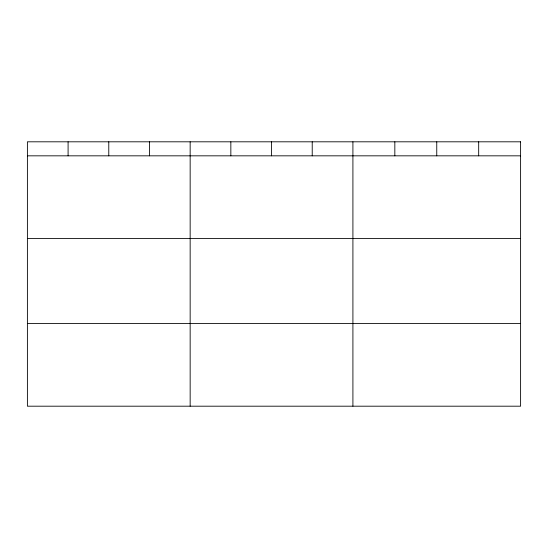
<?xml version="1.0" encoding="UTF-8"?>
<svg xmlns="http://www.w3.org/2000/svg" width="548" height="548" viewBox="0 0 548 548"><rect width="100%" height="100%" fill="white"/><g stroke="black" fill="none" stroke-linecap="round" stroke-linejoin="round"><path stroke-width="0.82" d="M27.4 155.831L520.6 155.831M27.4 238.449L520.6 238.449M27.4 323.573L520.6 323.573M478.678 141.809L478.678 155.831M436.756 141.809L436.756 155.831M394.834 141.809L394.834 155.831M352.912 141.809L352.912 406.191M312.223 141.809L312.223 155.831M271.534 141.809L271.534 155.831M230.845 141.809L230.845 155.831M190.156 141.809L190.156 406.191M149.467 141.809L149.467 155.831M108.778 141.809L108.778 155.831M68.089 141.809L68.089 155.831M520.6 141.809L27.4 141.809L27.4 406.191L520.6 406.191L520.6 141.809"/></g></svg>
